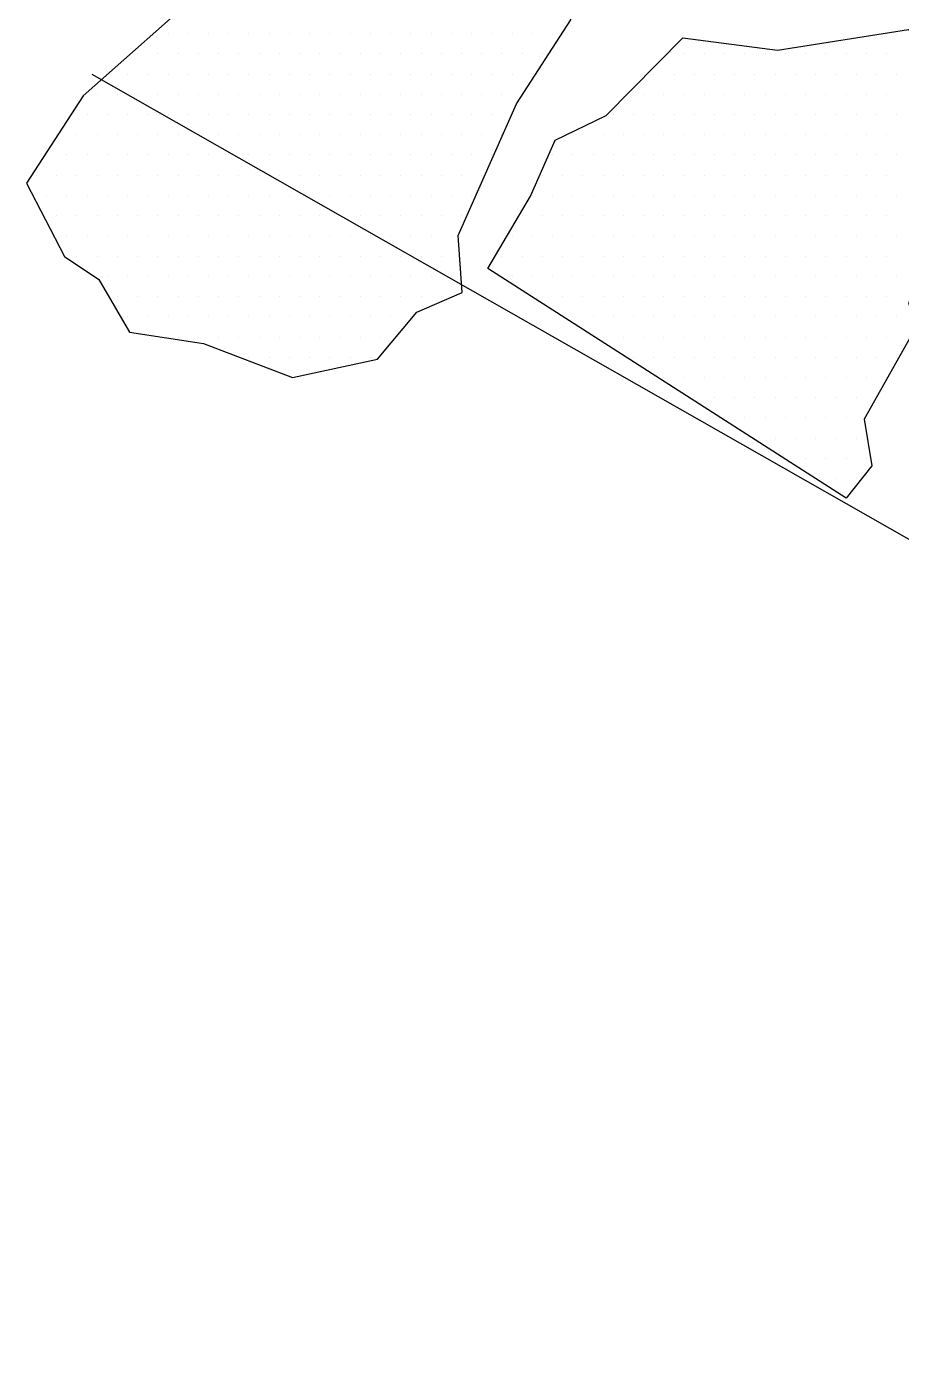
# Model space of a CAD drawing. Header units: metres. Extents: x -3.83 to -1.05, y -18.12 to -14.61.
# Drawn here: x -3.706 to -3.166, y -16.824 to -16.008 of the extents above; entities that cross this region are included whole.
import ezdxf

# ---------------------------------------------------------------- set-up
doc = ezdxf.new("R2010")
doc.units = ezdxf.units.M
doc.header["$LTSCALE"] = 25
doc.header["$MEASUREMENT"] = 0
doc.linetypes.add('STRICHPUNKTX2', pattern=[2, 1, -0.5, 0, -0.5])
doc.layers.get('0').update_dxf_attribs({"linetype": 'CONTINUOUS'})
for name, color, linetype in [('GRABUNGSGRENZE', 3, 'STRICHPUNKTX2'), ('STEINE', 4, 'CONTINUOUS'), ('STEINESCHRAFF', 4, 'CONTINUOUS')]:
    doc.layers.add(name, color=color, linetype=linetype)

# ---------------------------------------------------------------- blocks, each defined once
blk = doc.blocks.new('*X2')
at = {"color": 0}
for p, q in [((-361.875, -1601.25), (-361.875, -1601.25)), ((-360.625, -1601.25), (-360.625, -1601.25)), ((-359.375, -1601.25), (-359.375, -1601.25)), ((-358.125, -1601.25), (-358.125, -1601.25)), ((-356.875, -1601.25), (-356.875, -1601.25)), ((-355.625, -1601.25), (-355.625, -1601.25)), ((-354.375, -1601.25), (-354.375, -1601.25)), ((-353.125, -1601.25), (-353.125, -1601.25)), ((-351.875, -1601.25), (-351.875, -1601.25)), ((-350.625, -1601.25), (-350.625, -1601.25)), ((-349.375, -1601.25), (-349.375, -1601.25)), ((-348.125, -1601.25), (-348.125, -1601.25)), ((-346.875, -1601.25), (-346.875, -1601.25)), ((-345.625, -1601.25), (-345.625, -1601.25)), ((-344.375, -1601.25), (-344.375, -1601.25)), ((-343.125, -1601.25), (-343.125, -1601.25)), ((-341.875, -1601.25), (-341.875, -1601.25)), ((-340.625, -1601.25), (-340.625, -1601.25)), ((-339.375, -1601.25), (-339.375, -1601.25)), ((-338.125, -1601.25), (-338.125, -1601.25)), ((-316.875, -1601.25), (-316.875, -1601.25)), ((-363.75, -1602.5), (-363.75, -1602.5)), ((-362.5, -1602.5), (-362.5, -1602.5)), ((-361.25, -1602.5), (-361.25, -1602.5)), ((-360, -1602.5), (-360, -1602.5)), ((-358.75, -1602.5), (-358.75, -1602.5)), ((-357.5, -1602.5), (-357.5, -1602.5)), ((-356.25, -1602.5), (-356.25, -1602.5)), ((-355, -1602.5), (-355, -1602.5)), ((-353.75, -1602.5), (-353.75, -1602.5)), ((-352.5, -1602.5), (-352.5, -1602.5)), ((-351.25, -1602.5), (-351.25, -1602.5)), ((-350, -1602.5), (-350, -1602.5)), ((-348.75, -1602.5), (-348.75, -1602.5)), ((-347.5, -1602.5), (-347.5, -1602.5)), ((-346.25, -1602.5), (-346.25, -1602.5)), ((-345, -1602.5), (-345, -1602.5)), ((-343.75, -1602.5), (-343.75, -1602.5)), ((-342.5, -1602.5), (-342.5, -1602.5)), ((-341.25, -1602.5), (-341.25, -1602.5)), ((-340, -1602.5), (-340, -1602.5)), ((-338.75, -1602.5), (-338.75, -1602.5)), ((-330, -1602.5), (-330, -1602.5)), ((-328.75, -1602.5), (-328.75, -1602.5)), ((-327.5, -1602.5), (-327.5, -1602.5)), ((-326.25, -1602.5), (-326.25, -1602.5)), ((-325, -1602.5), (-325, -1602.5)), ((-323.75, -1602.5), (-323.75, -1602.5)), ((-322.5, -1602.5), (-322.5, -1602.5)), ((-321.25, -1602.5), (-321.25, -1602.5)), ((-320, -1602.5), (-320, -1602.5)), ((-318.75, -1602.5), (-318.75, -1602.5)), ((-317.5, -1602.5), (-317.5, -1602.5)), ((-364.375, -1603.75), (-364.375, -1603.75)), ((-363.125, -1603.75), (-363.125, -1603.75)), ((-361.875, -1603.75), (-361.875, -1603.75)), ((-360.625, -1603.75), (-360.625, -1603.75)), ((-359.375, -1603.75), (-359.375, -1603.75)), ((-358.125, -1603.75), (-358.125, -1603.75)), ((-356.875, -1603.75), (-356.875, -1603.75)), ((-355.625, -1603.75), (-355.625, -1603.75)), ((-354.375, -1603.75), (-354.375, -1603.75)), ((-353.125, -1603.75), (-353.125, -1603.75)), ((-351.875, -1603.75), (-351.875, -1603.75)), ((-350.625, -1603.75), (-350.625, -1603.75)), ((-349.375, -1603.75), (-349.375, -1603.75)), ((-348.125, -1603.75), (-348.125, -1603.75)), ((-346.875, -1603.75), (-346.875, -1603.75)), ((-345.625, -1603.75), (-345.625, -1603.75)), ((-344.375, -1603.75), (-344.375, -1603.75)), ((-343.125, -1603.75), (-343.125, -1603.75)), ((-341.875, -1603.75), (-341.875, -1603.75)), ((-340.625, -1603.75), (-340.625, -1603.75)), ((-339.375, -1603.75), (-339.375, -1603.75)), ((-331.875, -1603.75), (-331.875, -1603.75)), ((-330.625, -1603.75), (-330.625, -1603.75)), ((-329.375, -1603.75), (-329.375, -1603.75)), ((-328.125, -1603.75), (-328.125, -1603.75)), ((-326.875, -1603.75), (-326.875, -1603.75)), ((-325.625, -1603.75), (-325.625, -1603.75)), ((-324.375, -1603.75), (-324.375, -1603.75)), ((-323.125, -1603.75), (-323.125, -1603.75)), ((-321.875, -1603.75), (-321.875, -1603.75)), ((-320.625, -1603.75), (-320.625, -1603.75)), ((-319.375, -1603.75), (-319.375, -1603.75)), ((-318.125, -1603.75), (-318.125, -1603.75)), ((-316.875, -1603.75), (-316.875, -1603.75)), ((-366.25, -1605), (-366.25, -1605)), ((-365, -1605), (-365, -1605)), ((-363.75, -1605), (-363.75, -1605)), ((-362.5, -1605), (-362.5, -1605)), ((-361.25, -1605), (-361.25, -1605)), ((-360, -1605), (-360, -1605)), ((-358.75, -1605), (-358.75, -1605)), ((-357.5, -1605), (-357.5, -1605)), ((-356.25, -1605), (-356.25, -1605)), ((-355, -1605), (-355, -1605)), ((-353.75, -1605), (-353.75, -1605)), ((-352.5, -1605), (-352.5, -1605)), ((-351.25, -1605), (-351.25, -1605)), ((-350, -1605), (-350, -1605)), ((-348.75, -1605), (-348.75, -1605)), ((-347.5, -1605), (-347.5, -1605)), ((-346.25, -1605), (-346.25, -1605)), ((-345, -1605), (-345, -1605)), ((-343.75, -1605), (-343.75, -1605)), ((-342.5, -1605), (-342.5, -1605)), ((-341.25, -1605), (-341.25, -1605)), ((-340, -1605), (-340, -1605)), ((-332.5, -1605), (-332.5, -1605)), ((-331.25, -1605), (-331.25, -1605)), ((-330, -1605), (-330, -1605)), ((-328.75, -1605), (-328.75, -1605)), ((-327.5, -1605), (-327.5, -1605)), ((-326.25, -1605), (-326.25, -1605)), ((-325, -1605), (-325, -1605)), ((-323.75, -1605), (-323.75, -1605)), ((-322.5, -1605), (-322.5, -1605)), ((-321.25, -1605), (-321.25, -1605)), ((-320, -1605), (-320, -1605)), ((-318.75, -1605), (-318.75, -1605)), ((-317.5, -1605), (-317.5, -1605)), ((-366.875, -1606.25), (-366.875, -1606.25)), ((-365.625, -1606.25), (-365.625, -1606.25)), ((-364.375, -1606.25), (-364.375, -1606.25)), ((-363.125, -1606.25), (-363.125, -1606.25)), ((-361.875, -1606.25), (-361.875, -1606.25)), ((-360.625, -1606.25), (-360.625, -1606.25)), ((-359.375, -1606.25), (-359.375, -1606.25)), ((-358.125, -1606.25), (-358.125, -1606.25)), ((-356.875, -1606.25), (-356.875, -1606.25)), ((-355.625, -1606.25), (-355.625, -1606.25)), ((-354.375, -1606.25), (-354.375, -1606.25)), ((-353.125, -1606.25), (-353.125, -1606.25)), ((-351.875, -1606.25), (-351.875, -1606.25)), ((-350.625, -1606.25), (-350.625, -1606.25)), ((-349.375, -1606.25), (-349.375, -1606.25)), ((-348.125, -1606.25), (-348.125, -1606.25)), ((-346.875, -1606.25), (-346.875, -1606.25)), ((-345.625, -1606.25), (-345.625, -1606.25)), ((-344.375, -1606.25), (-344.375, -1606.25)), ((-343.125, -1606.25), (-343.125, -1606.25)), ((-341.875, -1606.25), (-341.875, -1606.25)), ((-334.375, -1606.25), (-334.375, -1606.25)), ((-333.125, -1606.25), (-333.125, -1606.25)), ((-331.875, -1606.25), (-331.875, -1606.25)), ((-330.625, -1606.25), (-330.625, -1606.25)), ((-329.375, -1606.25), (-329.375, -1606.25)), ((-328.125, -1606.25), (-328.125, -1606.25)), ((-326.875, -1606.25), (-326.875, -1606.25)), ((-325.625, -1606.25), (-325.625, -1606.25)), ((-324.375, -1606.25), (-324.375, -1606.25)), ((-323.125, -1606.25), (-323.125, -1606.25)), ((-321.875, -1606.25), (-321.875, -1606.25)), ((-320.625, -1606.25), (-320.625, -1606.25)), ((-319.375, -1606.25), (-319.375, -1606.25)), ((-318.125, -1606.25), (-318.125, -1606.25)), ((-316.875, -1606.25), (-316.875, -1606.25)), ((-367.5, -1607.5), (-367.5, -1607.5)), ((-366.25, -1607.5), (-366.25, -1607.5)), ((-365, -1607.5), (-365, -1607.5)), ((-363.75, -1607.5), (-363.75, -1607.5)), ((-362.5, -1607.5), (-362.5, -1607.5)), ((-361.25, -1607.5), (-361.25, -1607.5)), ((-360, -1607.5), (-360, -1607.5)), ((-358.75, -1607.5), (-358.75, -1607.5)), ((-357.5, -1607.5), (-357.5, -1607.5)), ((-356.25, -1607.5), (-356.25, -1607.5)), ((-355, -1607.5), (-355, -1607.5)), ((-353.75, -1607.5), (-353.75, -1607.5)), ((-352.5, -1607.5), (-352.5, -1607.5)), ((-351.25, -1607.5), (-351.25, -1607.5)), ((-350, -1607.5), (-350, -1607.5)), ((-348.75, -1607.5), (-348.75, -1607.5)), ((-347.5, -1607.5), (-347.5, -1607.5)), ((-346.25, -1607.5), (-346.25, -1607.5)), ((-345, -1607.5), (-345, -1607.5)), ((-343.75, -1607.5), (-343.75, -1607.5)), ((-342.5, -1607.5), (-342.5, -1607.5)), ((-341.25, -1607.5), (-341.25, -1607.5)), ((-336.25, -1607.5), (-336.25, -1607.5)), ((-335, -1607.5), (-335, -1607.5)), ((-333.75, -1607.5), (-333.75, -1607.5)), ((-332.5, -1607.5), (-332.5, -1607.5)), ((-331.25, -1607.5), (-331.25, -1607.5)), ((-330, -1607.5), (-330, -1607.5)), ((-328.75, -1607.5), (-328.75, -1607.5)), ((-327.5, -1607.5), (-327.5, -1607.5)), ((-326.25, -1607.5), (-326.25, -1607.5)), ((-325, -1607.5), (-325, -1607.5)), ((-323.75, -1607.5), (-323.75, -1607.5)), ((-322.5, -1607.5), (-322.5, -1607.5)), ((-321.25, -1607.5), (-321.25, -1607.5)), ((-320, -1607.5), (-320, -1607.5)), ((-318.75, -1607.5), (-318.75, -1607.5)), ((-317.5, -1607.5), (-317.5, -1607.5)), ((-369.375, -1608.75), (-369.375, -1608.75)), ((-368.125, -1608.75), (-368.125, -1608.75)), ((-366.875, -1608.75), (-366.875, -1608.75)), ((-365.625, -1608.75), (-365.625, -1608.75)), ((-364.375, -1608.75), (-364.375, -1608.75)), ((-363.125, -1608.75), (-363.125, -1608.75)), ((-361.875, -1608.75), (-361.875, -1608.75)), ((-360.625, -1608.75), (-360.625, -1608.75)), ((-359.375, -1608.75), (-359.375, -1608.75)), ((-358.125, -1608.75), (-358.125, -1608.75)), ((-356.875, -1608.75), (-356.875, -1608.75)), ((-355.625, -1608.75), (-355.625, -1608.75)), ((-354.375, -1608.75), (-354.375, -1608.75)), ((-353.125, -1608.75), (-353.125, -1608.75)), ((-351.875, -1608.75), (-351.875, -1608.75)), ((-350.625, -1608.75), (-350.625, -1608.75)), ((-349.375, -1608.75), (-349.375, -1608.75)), ((-348.125, -1608.75), (-348.125, -1608.75)), ((-346.875, -1608.75), (-346.875, -1608.75)), ((-345.625, -1608.75), (-345.625, -1608.75)), ((-344.375, -1608.75), (-344.375, -1608.75)), ((-343.125, -1608.75), (-343.125, -1608.75)), ((-341.875, -1608.75), (-341.875, -1608.75)), ((-338.125, -1608.75), (-338.125, -1608.75)), ((-336.875, -1608.75), (-336.875, -1608.75)), ((-335.625, -1608.75), (-335.625, -1608.75)), ((-334.375, -1608.75), (-334.375, -1608.75)), ((-333.125, -1608.75), (-333.125, -1608.75)), ((-331.875, -1608.75), (-331.875, -1608.75)), ((-330.625, -1608.75), (-330.625, -1608.75)), ((-329.375, -1608.75), (-329.375, -1608.75)), ((-328.125, -1608.75), (-328.125, -1608.75)), ((-326.875, -1608.75), (-326.875, -1608.75)), ((-325.625, -1608.75), (-325.625, -1608.75)), ((-324.375, -1608.75), (-324.375, -1608.75)), ((-323.125, -1608.75), (-323.125, -1608.75)), ((-321.875, -1608.75), (-321.875, -1608.75)), ((-320.625, -1608.75), (-320.625, -1608.75)), ((-319.375, -1608.75), (-319.375, -1608.75)), ((-318.125, -1608.75), (-318.125, -1608.75)), ((-316.875, -1608.75), (-316.875, -1608.75)), ((-370, -1610), (-370, -1610)), ((-368.75, -1610), (-368.75, -1610)), ((-367.5, -1610), (-367.5, -1610)), ((-366.25, -1610), (-366.25, -1610)), ((-365, -1610), (-365, -1610)), ((-363.75, -1610), (-363.75, -1610)), ((-362.5, -1610), (-362.5, -1610)), ((-361.25, -1610), (-361.25, -1610)), ((-360, -1610), (-360, -1610)), ((-358.75, -1610), (-358.75, -1610)), ((-357.5, -1610), (-357.5, -1610)), ((-356.25, -1610), (-356.25, -1610)), ((-355, -1610), (-355, -1610)), ((-353.75, -1610), (-353.75, -1610)), ((-352.5, -1610), (-352.5, -1610)), ((-351.25, -1610), (-351.25, -1610)), ((-350, -1610), (-350, -1610)), ((-348.75, -1610), (-348.75, -1610)), ((-347.5, -1610), (-347.5, -1610)), ((-346.25, -1610), (-346.25, -1610)), ((-345, -1610), (-345, -1610)), ((-343.75, -1610), (-343.75, -1610)), ((-342.5, -1610), (-342.5, -1610)), ((-338.75, -1610), (-338.75, -1610)), ((-337.5, -1610), (-337.5, -1610)), ((-336.25, -1610), (-336.25, -1610)), ((-335, -1610), (-335, -1610)), ((-333.75, -1610), (-333.75, -1610)), ((-332.5, -1610), (-332.5, -1610)), ((-331.25, -1610), (-331.25, -1610)), ((-330, -1610), (-330, -1610)), ((-328.75, -1610), (-328.75, -1610)), ((-327.5, -1610), (-327.5, -1610)), ((-326.25, -1610), (-326.25, -1610)), ((-325, -1610), (-325, -1610)), ((-323.75, -1610), (-323.75, -1610)), ((-322.5, -1610), (-322.5, -1610)), ((-321.25, -1610), (-321.25, -1610)), ((-320, -1610), (-320, -1610)), ((-318.75, -1610), (-318.75, -1610)), ((-317.5, -1610), (-317.5, -1610)), ((-369.375, -1611.25), (-369.375, -1611.25)), ((-368.125, -1611.25), (-368.125, -1611.25)), ((-366.875, -1611.25), (-366.875, -1611.25)), ((-365.625, -1611.25), (-365.625, -1611.25)), ((-364.375, -1611.25), (-364.375, -1611.25)), ((-363.125, -1611.25), (-363.125, -1611.25)), ((-361.875, -1611.25), (-361.875, -1611.25)), ((-360.625, -1611.25), (-360.625, -1611.25)), ((-359.375, -1611.25), (-359.375, -1611.25)), ((-358.125, -1611.25), (-358.125, -1611.25)), ((-356.875, -1611.25), (-356.875, -1611.25)), ((-355.625, -1611.25), (-355.625, -1611.25)), ((-354.375, -1611.25), (-354.375, -1611.25)), ((-353.125, -1611.25), (-353.125, -1611.25)), ((-351.875, -1611.25), (-351.875, -1611.25)), ((-350.625, -1611.25), (-350.625, -1611.25)), ((-349.375, -1611.25), (-349.375, -1611.25)), ((-348.125, -1611.25), (-348.125, -1611.25)), ((-346.875, -1611.25), (-346.875, -1611.25)), ((-345.625, -1611.25), (-345.625, -1611.25)), ((-344.375, -1611.25), (-344.375, -1611.25)), ((-343.125, -1611.25), (-343.125, -1611.25)), ((-339.375, -1611.25), (-339.375, -1611.25)), ((-338.125, -1611.25), (-338.125, -1611.25)), ((-336.875, -1611.25), (-336.875, -1611.25)), ((-335.625, -1611.25), (-335.625, -1611.25)), ((-334.375, -1611.25), (-334.375, -1611.25)), ((-333.125, -1611.25), (-333.125, -1611.25)), ((-331.875, -1611.25), (-331.875, -1611.25)), ((-330.625, -1611.25), (-330.625, -1611.25)), ((-329.375, -1611.25), (-329.375, -1611.25)), ((-328.125, -1611.25), (-328.125, -1611.25)), ((-326.875, -1611.25), (-326.875, -1611.25)), ((-325.625, -1611.25), (-325.625, -1611.25)), ((-324.375, -1611.25), (-324.375, -1611.25)), ((-323.125, -1611.25), (-323.125, -1611.25)), ((-321.875, -1611.25), (-321.875, -1611.25)), ((-320.625, -1611.25), (-320.625, -1611.25)), ((-319.375, -1611.25), (-319.375, -1611.25)), ((-318.125, -1611.25), (-318.125, -1611.25)), ((-316.875, -1611.25), (-316.875, -1611.25)), ((-368.75, -1612.5), (-368.75, -1612.5)), ((-367.5, -1612.5), (-367.5, -1612.5)), ((-366.25, -1612.5), (-366.25, -1612.5)), ((-365, -1612.5), (-365, -1612.5)), ((-363.75, -1612.5), (-363.75, -1612.5)), ((-362.5, -1612.5), (-362.5, -1612.5)), ((-361.25, -1612.5), (-361.25, -1612.5)), ((-360, -1612.5), (-360, -1612.5)), ((-358.75, -1612.5), (-358.75, -1612.5)), ((-357.5, -1612.5), (-357.5, -1612.5)), ((-356.25, -1612.5), (-356.25, -1612.5)), ((-355, -1612.5), (-355, -1612.5)), ((-353.75, -1612.5), (-353.75, -1612.5)), ((-352.5, -1612.5), (-352.5, -1612.5)), ((-351.25, -1612.5), (-351.25, -1612.5)), ((-350, -1612.5), (-350, -1612.5)), ((-348.75, -1612.5), (-348.75, -1612.5)), ((-347.5, -1612.5), (-347.5, -1612.5)), ((-346.25, -1612.5), (-346.25, -1612.5)), ((-345, -1612.5), (-345, -1612.5)), ((-343.75, -1612.5), (-343.75, -1612.5)), ((-340, -1612.5), (-340, -1612.5)), ((-338.75, -1612.5), (-338.75, -1612.5)), ((-337.5, -1612.5), (-337.5, -1612.5)), ((-336.25, -1612.5), (-336.25, -1612.5)), ((-335, -1612.5), (-335, -1612.5)), ((-333.75, -1612.5), (-333.75, -1612.5)), ((-332.5, -1612.5), (-332.5, -1612.5)), ((-331.25, -1612.5), (-331.25, -1612.5)), ((-330, -1612.5), (-330, -1612.5)), ((-328.75, -1612.5), (-328.75, -1612.5)), ((-327.5, -1612.5), (-327.5, -1612.5)), ((-326.25, -1612.5), (-326.25, -1612.5)), ((-325, -1612.5), (-325, -1612.5)), ((-323.75, -1612.5), (-323.75, -1612.5)), ((-322.5, -1612.5), (-322.5, -1612.5)), ((-321.25, -1612.5), (-321.25, -1612.5)), ((-320, -1612.5), (-320, -1612.5)), ((-318.75, -1612.5), (-318.75, -1612.5)), ((-317.5, -1612.5), (-317.5, -1612.5)), ((-368.125, -1613.75), (-368.125, -1613.75)), ((-366.875, -1613.75), (-366.875, -1613.75)), ((-365.625, -1613.75), (-365.625, -1613.75)), ((-364.375, -1613.75), (-364.375, -1613.75)), ((-363.125, -1613.75), (-363.125, -1613.75)), ((-361.875, -1613.75), (-361.875, -1613.75)), ((-360.625, -1613.75), (-360.625, -1613.75)), ((-359.375, -1613.75), (-359.375, -1613.75)), ((-358.125, -1613.75), (-358.125, -1613.75)), ((-356.875, -1613.75), (-356.875, -1613.75)), ((-355.625, -1613.75), (-355.625, -1613.75)), ((-354.375, -1613.75), (-354.375, -1613.75)), ((-353.125, -1613.75), (-353.125, -1613.75)), ((-351.875, -1613.75), (-351.875, -1613.75)), ((-350.625, -1613.75), (-350.625, -1613.75)), ((-349.375, -1613.75), (-349.375, -1613.75)), ((-348.125, -1613.75), (-348.125, -1613.75)), ((-346.875, -1613.75), (-346.875, -1613.75)), ((-345.625, -1613.75), (-345.625, -1613.75)), ((-344.375, -1613.75), (-344.375, -1613.75)), ((-340.625, -1613.75), (-340.625, -1613.75)), ((-339.375, -1613.75), (-339.375, -1613.75)), ((-338.125, -1613.75), (-338.125, -1613.75)), ((-336.875, -1613.75), (-336.875, -1613.75)), ((-335.625, -1613.75), (-335.625, -1613.75)), ((-334.375, -1613.75), (-334.375, -1613.75)), ((-333.125, -1613.75), (-333.125, -1613.75)), ((-331.875, -1613.75), (-331.875, -1613.75)), ((-330.625, -1613.75), (-330.625, -1613.75)), ((-329.375, -1613.75), (-329.375, -1613.75)), ((-328.125, -1613.75), (-328.125, -1613.75)), ((-326.875, -1613.75), (-326.875, -1613.75)), ((-325.625, -1613.75), (-325.625, -1613.75)), ((-324.375, -1613.75), (-324.375, -1613.75)), ((-323.125, -1613.75), (-323.125, -1613.75)), ((-321.875, -1613.75), (-321.875, -1613.75)), ((-320.625, -1613.75), (-320.625, -1613.75)), ((-319.375, -1613.75), (-319.375, -1613.75)), ((-318.125, -1613.75), (-318.125, -1613.75)), ((-316.875, -1613.75), (-316.875, -1613.75)), ((-367.5, -1615), (-367.5, -1615)), ((-366.25, -1615), (-366.25, -1615)), ((-365, -1615), (-365, -1615)), ((-363.75, -1615), (-363.75, -1615)), ((-362.5, -1615), (-362.5, -1615)), ((-361.25, -1615), (-361.25, -1615)), ((-360, -1615), (-360, -1615)), ((-358.75, -1615), (-358.75, -1615)), ((-357.5, -1615), (-357.5, -1615)), ((-356.25, -1615), (-356.25, -1615)), ((-355, -1615), (-355, -1615)), ((-353.75, -1615), (-353.75, -1615)), ((-352.5, -1615), (-352.5, -1615)), ((-351.25, -1615), (-351.25, -1615)), ((-350, -1615), (-350, -1615)), ((-348.75, -1615), (-348.75, -1615)), ((-347.5, -1615), (-347.5, -1615)), ((-346.25, -1615), (-346.25, -1615)), ((-345, -1615), (-345, -1615)), ((-341.25, -1615), (-341.25, -1615)), ((-340, -1615), (-340, -1615)), ((-338.75, -1615), (-338.75, -1615)), ((-337.5, -1615), (-337.5, -1615)), ((-336.25, -1615), (-336.25, -1615)), ((-335, -1615), (-335, -1615)), ((-333.75, -1615), (-333.75, -1615)), ((-332.5, -1615), (-332.5, -1615)), ((-331.25, -1615), (-331.25, -1615)), ((-330, -1615), (-330, -1615)), ((-328.75, -1615), (-328.75, -1615)), ((-327.5, -1615), (-327.5, -1615)), ((-326.25, -1615), (-326.25, -1615)), ((-325, -1615), (-325, -1615)), ((-323.75, -1615), (-323.75, -1615)), ((-322.5, -1615), (-322.5, -1615)), ((-321.25, -1615), (-321.25, -1615)), ((-320, -1615), (-320, -1615)), ((-318.75, -1615), (-318.75, -1615)), ((-317.5, -1615), (-317.5, -1615)), ((-365.625, -1616.25), (-365.625, -1616.25)), ((-364.375, -1616.25), (-364.375, -1616.25)), ((-363.125, -1616.25), (-363.125, -1616.25)), ((-361.875, -1616.25), (-361.875, -1616.25)), ((-360.625, -1616.25), (-360.625, -1616.25)), ((-359.375, -1616.25), (-359.375, -1616.25)), ((-358.125, -1616.25), (-358.125, -1616.25)), ((-356.875, -1616.25), (-356.875, -1616.25)), ((-355.625, -1616.25), (-355.625, -1616.25)), ((-354.375, -1616.25), (-354.375, -1616.25)), ((-353.125, -1616.25), (-353.125, -1616.25)), ((-351.875, -1616.25), (-351.875, -1616.25)), ((-350.625, -1616.25), (-350.625, -1616.25)), ((-349.375, -1616.25), (-349.375, -1616.25)), ((-348.125, -1616.25), (-348.125, -1616.25)), ((-346.875, -1616.25), (-346.875, -1616.25)), ((-345.625, -1616.25), (-345.625, -1616.25)), ((-344.375, -1616.25), (-344.375, -1616.25)), ((-340.625, -1616.25), (-340.625, -1616.25)), ((-339.375, -1616.25), (-339.375, -1616.25)), ((-338.125, -1616.25), (-338.125, -1616.25)), ((-336.875, -1616.25), (-336.875, -1616.25)), ((-335.625, -1616.25), (-335.625, -1616.25)), ((-334.375, -1616.25), (-334.375, -1616.25)), ((-333.125, -1616.25), (-333.125, -1616.25)), ((-331.875, -1616.25), (-331.875, -1616.25)), ((-330.625, -1616.25), (-330.625, -1616.25)), ((-329.375, -1616.25), (-329.375, -1616.25)), ((-328.125, -1616.25), (-328.125, -1616.25)), ((-326.875, -1616.25), (-326.875, -1616.25)), ((-325.625, -1616.25), (-325.625, -1616.25)), ((-324.375, -1616.25), (-324.375, -1616.25)), ((-323.125, -1616.25), (-323.125, -1616.25)), ((-321.875, -1616.25), (-321.875, -1616.25)), ((-320.625, -1616.25), (-320.625, -1616.25)), ((-319.375, -1616.25), (-319.375, -1616.25)), ((-318.125, -1616.25), (-318.125, -1616.25)), ((-316.875, -1616.25), (-316.875, -1616.25)), ((-365, -1617.5), (-365, -1617.5)), ((-363.75, -1617.5), (-363.75, -1617.5)), ((-362.5, -1617.5), (-362.5, -1617.5)), ((-361.25, -1617.5), (-361.25, -1617.5)), ((-360, -1617.5), (-360, -1617.5)), ((-358.75, -1617.5), (-358.75, -1617.5)), ((-357.5, -1617.5), (-357.5, -1617.5)), ((-356.25, -1617.5), (-356.25, -1617.5)), ((-355, -1617.5), (-355, -1617.5)), ((-353.75, -1617.5), (-353.75, -1617.5)), ((-352.5, -1617.5), (-352.5, -1617.5)), ((-351.25, -1617.5), (-351.25, -1617.5)), ((-350, -1617.5), (-350, -1617.5)), ((-348.75, -1617.5), (-348.75, -1617.5)), ((-347.5, -1617.5), (-347.5, -1617.5)), ((-346.25, -1617.5), (-346.25, -1617.5)), ((-345, -1617.5), (-345, -1617.5)), ((-338.75, -1617.5), (-338.75, -1617.5)), ((-337.5, -1617.5), (-337.5, -1617.5)), ((-336.25, -1617.5), (-336.25, -1617.5)), ((-335, -1617.5), (-335, -1617.5)), ((-333.75, -1617.5), (-333.75, -1617.5)), ((-332.5, -1617.5), (-332.5, -1617.5)), ((-331.25, -1617.5), (-331.25, -1617.5)), ((-330, -1617.5), (-330, -1617.5)), ((-328.75, -1617.5), (-328.75, -1617.5)), ((-327.5, -1617.5), (-327.5, -1617.5)), ((-326.25, -1617.5), (-326.25, -1617.5)), ((-325, -1617.5), (-325, -1617.5)), ((-323.75, -1617.5), (-323.75, -1617.5)), ((-322.5, -1617.5), (-322.5, -1617.5)), ((-321.25, -1617.5), (-321.25, -1617.5)), ((-320, -1617.5), (-320, -1617.5)), ((-318.75, -1617.5), (-318.75, -1617.5)), ((-317.5, -1617.5), (-317.5, -1617.5)), ((-364.375, -1618.75), (-364.375, -1618.75)), ((-363.125, -1618.75), (-363.125, -1618.75)), ((-361.875, -1618.75), (-361.875, -1618.75)), ((-360.625, -1618.75), (-360.625, -1618.75)), ((-359.375, -1618.75), (-359.375, -1618.75)), ((-358.125, -1618.75), (-358.125, -1618.75)), ((-356.875, -1618.75), (-356.875, -1618.75)), ((-355.625, -1618.75), (-355.625, -1618.75)), ((-354.375, -1618.75), (-354.375, -1618.75)), ((-353.125, -1618.75), (-353.125, -1618.75)), ((-351.875, -1618.75), (-351.875, -1618.75)), ((-350.625, -1618.75), (-350.625, -1618.75)), ((-349.375, -1618.75), (-349.375, -1618.75)), ((-348.125, -1618.75), (-348.125, -1618.75)), ((-346.875, -1618.75), (-346.875, -1618.75)), ((-336.875, -1618.75), (-336.875, -1618.75)), ((-335.625, -1618.75), (-335.625, -1618.75)), ((-334.375, -1618.75), (-334.375, -1618.75)), ((-333.125, -1618.75), (-333.125, -1618.75)), ((-331.875, -1618.75), (-331.875, -1618.75)), ((-330.625, -1618.75), (-330.625, -1618.75)), ((-329.375, -1618.75), (-329.375, -1618.75)), ((-328.125, -1618.75), (-328.125, -1618.75)), ((-326.875, -1618.75), (-326.875, -1618.75)), ((-325.625, -1618.75), (-325.625, -1618.75)), ((-324.375, -1618.75), (-324.375, -1618.75)), ((-323.125, -1618.75), (-323.125, -1618.75)), ((-321.875, -1618.75), (-321.875, -1618.75)), ((-320.625, -1618.75), (-320.625, -1618.75)), ((-319.375, -1618.75), (-319.375, -1618.75)), ((-318.125, -1618.75), (-318.125, -1618.75)), ((-316.875, -1618.75), (-316.875, -1618.75)), ((-361.25, -1620), (-361.25, -1620)), ((-360, -1620), (-360, -1620)), ((-358.75, -1620), (-358.75, -1620)), ((-357.5, -1620), (-357.5, -1620)), ((-356.25, -1620), (-356.25, -1620)), ((-355, -1620), (-355, -1620)), ((-353.75, -1620), (-353.75, -1620)), ((-352.5, -1620), (-352.5, -1620)), ((-351.25, -1620), (-351.25, -1620)), ((-350, -1620), (-350, -1620)), ((-348.75, -1620), (-348.75, -1620)), ((-335, -1620), (-335, -1620)), ((-333.75, -1620), (-333.75, -1620)), ((-332.5, -1620), (-332.5, -1620)), ((-331.25, -1620), (-331.25, -1620)), ((-330, -1620), (-330, -1620)), ((-328.75, -1620), (-328.75, -1620)), ((-327.5, -1620), (-327.5, -1620)), ((-326.25, -1620), (-326.25, -1620)), ((-325, -1620), (-325, -1620)), ((-323.75, -1620), (-323.75, -1620)), ((-322.5, -1620), (-322.5, -1620)), ((-321.25, -1620), (-321.25, -1620)), ((-320, -1620), (-320, -1620)), ((-318.75, -1620), (-318.75, -1620)), ((-317.5, -1620), (-317.5, -1620)), ((-356.875, -1621.25), (-356.875, -1621.25)), ((-355.625, -1621.25), (-355.625, -1621.25)), ((-354.375, -1621.25), (-354.375, -1621.25)), ((-353.125, -1621.25), (-353.125, -1621.25)), ((-351.875, -1621.25), (-351.875, -1621.25)), ((-350.625, -1621.25), (-350.625, -1621.25)), ((-349.375, -1621.25), (-349.375, -1621.25)), ((-333.125, -1621.25), (-333.125, -1621.25)), ((-331.875, -1621.25), (-331.875, -1621.25)), ((-330.625, -1621.25), (-330.625, -1621.25)), ((-329.375, -1621.25), (-329.375, -1621.25)), ((-328.125, -1621.25), (-328.125, -1621.25)), ((-326.875, -1621.25), (-326.875, -1621.25)), ((-325.625, -1621.25), (-325.625, -1621.25)), ((-324.375, -1621.25), (-324.375, -1621.25)), ((-323.125, -1621.25), (-323.125, -1621.25)), ((-321.875, -1621.25), (-321.875, -1621.25)), ((-320.625, -1621.25), (-320.625, -1621.25)), ((-319.375, -1621.25), (-319.375, -1621.25)), ((-318.125, -1621.25), (-318.125, -1621.25)), ((-316.875, -1621.25), (-316.875, -1621.25)), ((-331.25, -1622.5), (-331.25, -1622.5)), ((-330, -1622.5), (-330, -1622.5)), ((-328.75, -1622.5), (-328.75, -1622.5)), ((-327.5, -1622.5), (-327.5, -1622.5)), ((-326.25, -1622.5), (-326.25, -1622.5)), ((-325, -1622.5), (-325, -1622.5)), ((-323.75, -1622.5), (-323.75, -1622.5)), ((-322.5, -1622.5), (-322.5, -1622.5)), ((-321.25, -1622.5), (-321.25, -1622.5)), ((-320, -1622.5), (-320, -1622.5)), ((-318.75, -1622.5), (-318.75, -1622.5)), ((-317.5, -1622.5), (-317.5, -1622.5)), ((-329.375, -1623.75), (-329.375, -1623.75)), ((-328.125, -1623.75), (-328.125, -1623.75)), ((-326.875, -1623.75), (-326.875, -1623.75)), ((-325.625, -1623.75), (-325.625, -1623.75)), ((-324.375, -1623.75), (-324.375, -1623.75)), ((-323.125, -1623.75), (-323.125, -1623.75)), ((-321.875, -1623.75), (-321.875, -1623.75)), ((-320.625, -1623.75), (-320.625, -1623.75)), ((-319.375, -1623.75), (-319.375, -1623.75)), ((-327.5, -1625), (-327.5, -1625)), ((-326.25, -1625), (-326.25, -1625)), ((-325, -1625), (-325, -1625)), ((-323.75, -1625), (-323.75, -1625)), ((-322.5, -1625), (-322.5, -1625)), ((-321.25, -1625), (-321.25, -1625)), ((-320, -1625), (-320, -1625)), ((-325.625, -1626.25), (-325.625, -1626.25)), ((-324.375, -1626.25), (-324.375, -1626.25)), ((-323.125, -1626.25), (-323.125, -1626.25)), ((-321.875, -1626.25), (-321.875, -1626.25)), ((-320.625, -1626.25), (-320.625, -1626.25)), ((-319.375, -1626.25), (-319.375, -1626.25)), ((-323.75, -1627.5), (-323.75, -1627.5)), ((-322.5, -1627.5), (-322.5, -1627.5)), ((-321.25, -1627.5), (-321.25, -1627.5)), ((-320, -1627.5), (-320, -1627.5)), ((-318.75, -1627.5), (-318.75, -1627.5)), ((-320.625, -1628.75), (-320.625, -1628.75)), ((-319.375, -1628.75), (-319.375, -1628.75))]:
    blk.add_line(p, q, dxfattribs=at)

msp = doc.modelspace()

# ---------------------------------------------------------------- linework, layer by layer
at = {"layer": 'GRABUNGSGRENZE', "flags": 128}
msp.add_lwpolyline([(-3.17258, -17.86265), (-2.71675, -17.06426), (-2.71443, -16.68834), (-2.9964, -16.4189), (-3.66554, -16.03778)], dxfattribs=at)
at = {"layer": 'STEINE'}
for points in [[(-3.4942, -15.88762), (-3.51149, -15.89424), (-3.59385, -15.98229), (-3.67113, -16.05101), (-3.7062, -16.10495), (-3.68277, -16.15021), (-3.6614, -16.16444), (-3.64256, -16.19698), (-3.59677, -16.20408), (-3.54182, -16.2249), (-3.48943, -16.21368), (-3.46503, -16.18467), (-3.43706, -16.17245), (-3.43963, -16.13735), (-3.40356, -16.05594), (-3.37002, -16.00403), (-3.37056, -15.94553), (-3.41637, -15.89927), (-3.44588, -15.88454), (-3.4942, -15.88762)], [(-3.4213, -16.15768), (-3.39488, -16.11291), (-3.37964, -16.07831), (-3.34811, -16.06303), (-3.30083, -16.01518), (-3.24232, -16.02278), (-3.16145, -16.01001), (-3.13346, -16.02984), (-3.13598, -16.07918), (-3.11816, -16.10359), (-3.16135, -16.1789), (-3.15677, -16.19365), (-3.18878, -16.25064), (-3.18418, -16.27963), (-3.19994, -16.29948), (-3.4213, -16.15768)]]:
    msp.add_lwpolyline(points, dxfattribs=at)

# ---------------------------------------------------------------- block references
at = {"layer": 'STEINESCHRAFF', "xscale": 0.01, "yscale": 0.01, "zscale": 0.01}
msp.add_blockref('*X2', (0, 0), dxfattribs=at)

doc.saveas('drawing.dxf')
